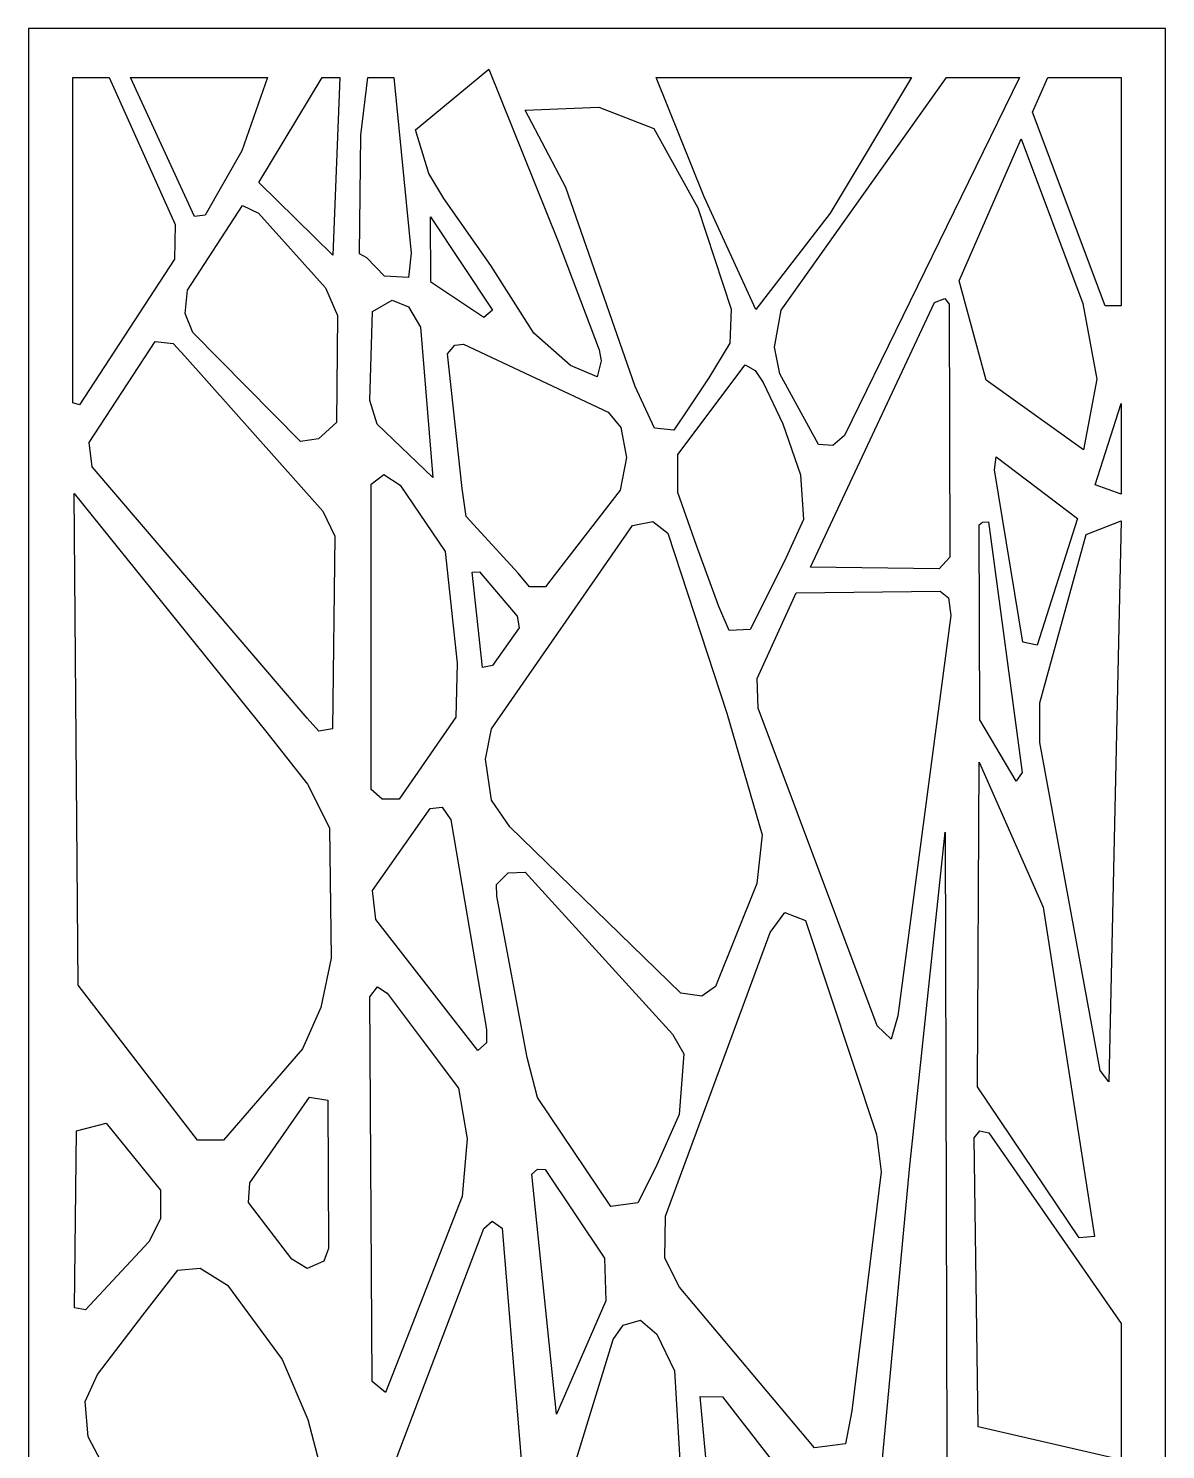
# Model space of a CAD drawing. Header units: centimetres. Extents: x -27 to -22.3, y -1.8 to 9.
# Drawn here: x -27 to -22.31, y 3.14 to 9 of the extents above; entities that cross this region are included whole.
import ezdxf

# ---------------------------------------------------------------- set-up
doc = ezdxf.new("R2010")
doc.units = ezdxf.units.CM
doc.header["$MEASUREMENT"] = 0
doc.layers.add('layer 1', color=7, linetype='Continuous')

msp = doc.modelspace()

# ---------------------------------------------------------------- linework, layer by layer
at = {"layer": 'layer 1', "color": 250, "lineweight": 30}
for points, knots in [([(-26.99913, 9.00069), (-26.99913, 9.00069), (-22.3054, 9.00069), (-22.3054, 9.00069), (-22.3054, 9.00069), (-22.3054, 9.00069), (-22.3054, -1.831), (-22.3054, -1.831), (-22.3054, -1.831), (-22.3054, -1.831), (-26.99913, -1.831), (-26.99913, -1.831), (-26.99913, -1.831), (-26.99913, -1.831), (-26.99913, 9.00069), (-26.99913, 9.00069)], [0, 0, 0, 0, 0.2, 0.2, 0.2, 0.2, 0.4, 0.4, 0.4, 0.4, 0.6, 0.6, 0.6, 0.6, 1, 1, 1, 1]), ([(-24.65175, 7.56301), (-24.65175, 7.56301), (-24.63548, 7.62837), (-24.63548, 7.62837), (-24.63548, 7.62837), (-24.63548, 7.62837), (-24.64368, 7.67446), (-24.64368, 7.67446), (-24.64368, 7.67446), (-24.64368, 7.67446), (-24.81304, 8.12126), (-24.81304, 8.12126), (-24.81304, 8.12126), (-24.81304, 8.12126), (-25.0987, 8.83302), (-25.0987, 8.83302), (-25.0987, 8.83302), (-25.0987, 8.83302), (-25.40202, 8.58169), (-25.40202, 8.58169), (-25.40202, 8.58169), (-25.40202, 8.58169), (-25.34617, 8.40204), (-25.34617, 8.40204), (-25.34617, 8.40204), (-25.34617, 8.40204), (-25.28468, 8.29867), (-25.28468, 8.29867), (-25.28468, 8.29867), (-25.28468, 8.29867), (-25.0902, 8.02202), (-25.0902, 8.02202), (-25.0902, 8.02202), (-25.0902, 8.02202), (-24.91244, 7.74345), (-24.91244, 7.74345), (-24.91244, 7.74345), (-24.91244, 7.74345), (-24.76212, 7.60943), (-24.76212, 7.60943), (-24.76212, 7.60943), (-24.76212, 7.60943), (-24.65175, 7.56301), (-24.65175, 7.56301)], [0, 0, 0, 0, 0.0833333, 0.0833333, 0.0833333, 0.0833333, 0.1666667, 0.1666667, 0.1666667, 0.1666667, 0.25, 0.25, 0.25, 0.25, 0.3333333, 0.3333333, 0.3333333, 0.3333333, 0.4166667, 0.4166667, 0.4166667, 0.4166667, 0.5, 0.5, 0.5, 0.5, 0.5833333, 0.5833333, 0.5833333, 0.5833333, 0.6666667, 0.6666667, 0.6666667, 0.6666667, 0.75, 0.75, 0.75, 0.75, 0.8333333, 0.8333333, 0.8333333, 0.8333333, 1, 1, 1, 1]), ([(-26.81563, 7.45542), (-26.81563, 7.45542), (-26.78809, 7.44747), (-26.78809, 7.44747), (-26.78809, 7.44747), (-26.78809, 7.44747), (-26.39631, 8.04857), (-26.39631, 8.04857), (-26.39631, 8.04857), (-26.39631, 8.04857), (-26.39326, 8.19164), (-26.39326, 8.19164), (-26.39326, 8.19164), (-26.39326, 8.19164), (-26.66532, 8.79777), (-26.66532, 8.79777), (-26.66532, 8.79777), (-26.66532, 8.79777), (-26.81563, 8.79777), (-26.81563, 8.79777), (-26.81563, 8.79777), (-26.81563, 8.79777), (-26.81563, 7.45542), (-26.81563, 7.45542)], [0, 0, 0, 0, 0.1428571, 0.1428571, 0.1428571, 0.1428571, 0.2857143, 0.2857143, 0.2857143, 0.2857143, 0.4285714, 0.4285714, 0.4285714, 0.4285714, 0.5714286, 0.5714286, 0.5714286, 0.5714286, 0.7142857, 0.7142857, 0.7142857, 0.7142857, 1, 1, 1, 1]), ([(-26.3142, 8.22468), (-26.3142, 8.22468), (-26.26897, 8.23027), (-26.26897, 8.23027), (-26.26897, 8.23027), (-26.26897, 8.23027), (-26.1182, 8.49587), (-26.1182, 8.49587), (-26.1182, 8.49587), (-26.1182, 8.49587), (-26.01224, 8.79777), (-26.01224, 8.79777), (-26.01224, 8.79777), (-26.01224, 8.79777), (-26.57735, 8.79777), (-26.57735, 8.79777), (-26.57735, 8.79777), (-26.57735, 8.79777), (-26.3142, 8.22468), (-26.3142, 8.22468)], [0, 0, 0, 0, 0.1666667, 0.1666667, 0.1666667, 0.1666667, 0.3333333, 0.3333333, 0.3333333, 0.3333333, 0.5, 0.5, 0.5, 0.5, 0.6666667, 0.6666667, 0.6666667, 0.6666667, 1, 1, 1, 1]), ([(-25.74284, 8.06536), (-25.74284, 8.06536), (-25.71361, 8.79777), (-25.71361, 8.79777), (-25.71361, 8.79777), (-25.71361, 8.79777), (-25.78642, 8.79777), (-25.78642, 8.79777), (-25.78642, 8.79777), (-25.78642, 8.79777), (-26.04867, 8.3645), (-26.04867, 8.3645), (-26.04867, 8.3645), (-26.04867, 8.3645), (-25.74284, 8.06536), (-25.74284, 8.06536)], [0, 0, 0, 0, 0.2, 0.2, 0.2, 0.2, 0.4, 0.4, 0.4, 0.4, 0.6, 0.6, 0.6, 0.6, 1, 1, 1, 1]), ([(-25.52961, 7.97869), (-25.52961, 7.97869), (-25.43055, 7.97309), (-25.43055, 7.97309), (-25.43055, 7.97309), (-25.43055, 7.97309), (-25.41978, 8.07374), (-25.41978, 8.07374), (-25.41978, 8.07374), (-25.41978, 8.07374), (-25.49098, 8.79777), (-25.49098, 8.79777), (-25.49098, 8.79777), (-25.49098, 8.79777), (-25.59782, 8.79777), (-25.59782, 8.79777), (-25.59782, 8.79777), (-25.59782, 8.79777), (-25.62653, 8.56021), (-25.62653, 8.56021), (-25.62653, 8.56021), (-25.62653, 8.56021), (-25.63299, 8.07096), (-25.63299, 8.07096), (-25.63299, 8.07096), (-25.63299, 8.07096), (-25.60284, 8.05417), (-25.60284, 8.05417), (-25.60284, 8.05417), (-25.60284, 8.05417), (-25.52961, 7.97869), (-25.52961, 7.97869)], [0, 0, 0, 0, 0.1111111, 0.1111111, 0.1111111, 0.1111111, 0.2222222, 0.2222222, 0.2222222, 0.2222222, 0.3333333, 0.3333333, 0.3333333, 0.3333333, 0.4444444, 0.4444444, 0.4444444, 0.4444444, 0.5555556, 0.5555556, 0.5555556, 0.5555556, 0.6666667, 0.6666667, 0.6666667, 0.6666667, 0.7777778, 0.7777778, 0.7777778, 0.7777778, 1, 1, 1, 1]), ([(-23.99649, 7.84094), (-23.99649, 7.84094), (-23.69006, 8.23819), (-23.69006, 8.23819), (-23.69006, 8.23819), (-23.69006, 8.23819), (-23.35477, 8.79777), (-23.35477, 8.79777), (-23.35477, 8.79777), (-23.35477, 8.79777), (-24.40859, 8.79777), (-24.40859, 8.79777), (-24.40859, 8.79777), (-24.40859, 8.79777), (-24.2102, 8.30595), (-24.2102, 8.30595), (-24.2102, 8.30595), (-24.2102, 8.30595), (-23.99649, 7.84094), (-23.99649, 7.84094)], [0, 0, 0, 0, 0.1666667, 0.1666667, 0.1666667, 0.1666667, 0.3333333, 0.3333333, 0.3333333, 0.3333333, 0.5, 0.5, 0.5, 0.5, 0.6666667, 0.6666667, 0.6666667, 0.6666667, 1, 1, 1, 1]), ([(-23.73817, 7.283), (-23.73817, 7.283), (-23.67926, 7.27961), (-23.67926, 7.27961), (-23.67926, 7.27961), (-23.67926, 7.27961), (-23.63081, 7.32039), (-23.63081, 7.32039), (-23.63081, 7.32039), (-23.63081, 7.32039), (-22.90849, 8.79777), (-22.90849, 8.79777), (-22.90849, 8.79777), (-22.90849, 8.79777), (-23.21024, 8.79777), (-23.21024, 8.79777), (-23.21024, 8.79777), (-23.21024, 8.79777), (-23.89231, 7.83771), (-23.89231, 7.83771), (-23.89231, 7.83771), (-23.89231, 7.83771), (-23.91908, 7.68562), (-23.91908, 7.68562), (-23.91908, 7.68562), (-23.91908, 7.68562), (-23.89786, 7.57528), (-23.89786, 7.57528), (-23.89786, 7.57528), (-23.89786, 7.57528), (-23.73817, 7.283), (-23.73817, 7.283)], [0, 0, 0, 0, 0.1111111, 0.1111111, 0.1111111, 0.1111111, 0.2222222, 0.2222222, 0.2222222, 0.2222222, 0.3333333, 0.3333333, 0.3333333, 0.3333333, 0.4444444, 0.4444444, 0.4444444, 0.4444444, 0.5555556, 0.5555556, 0.5555556, 0.5555556, 0.6666667, 0.6666667, 0.6666667, 0.6666667, 0.7777778, 0.7777778, 0.7777778, 0.7777778, 1, 1, 1, 1]), ([(-22.5547, 7.85612), (-22.5547, 7.85612), (-22.48891, 7.85612), (-22.48891, 7.85612), (-22.48891, 7.85612), (-22.48891, 7.85612), (-22.48891, 8.79777), (-22.48891, 8.79777), (-22.48891, 8.79777), (-22.48891, 8.79777), (-22.79197, 8.79777), (-22.79197, 8.79777), (-22.79197, 8.79777), (-22.79197, 8.79777), (-22.85406, 8.65523), (-22.85406, 8.65523), (-22.85406, 8.65523), (-22.85406, 8.65523), (-22.5547, 7.85612), (-22.5547, 7.85612)], [0, 0, 0, 0, 0.1666667, 0.1666667, 0.1666667, 0.1666667, 0.3333333, 0.3333333, 0.3333333, 0.3333333, 0.5, 0.5, 0.5, 0.5, 0.6666667, 0.6666667, 0.6666667, 0.6666667, 1, 1, 1, 1]), ([(-24.41465, 7.35078), (-24.41465, 7.35078), (-24.33475, 7.3428), (-24.33475, 7.3428), (-24.33475, 7.3428), (-24.33475, 7.3428), (-24.27635, 7.43057), (-24.27635, 7.43057), (-24.27635, 7.43057), (-24.27635, 7.43057), (-24.19029, 7.55823), (-24.19029, 7.55823), (-24.19029, 7.55823), (-24.19029, 7.55823), (-24.10424, 7.70185), (-24.10424, 7.70185), (-24.10424, 7.70185), (-24.10424, 7.70185), (-24.0981, 7.8415), (-24.0981, 7.8415), (-24.0981, 7.8415), (-24.0981, 7.8415), (-24.2364, 8.2604), (-24.2364, 8.2604), (-24.2364, 8.2604), (-24.2364, 8.2604), (-24.41772, 8.58755), (-24.41772, 8.58755), (-24.41772, 8.58755), (-24.41772, 8.58755), (-24.64516, 8.67532), (-24.64516, 8.67532), (-24.64516, 8.67532), (-24.64516, 8.67532), (-24.94942, 8.66335), (-24.94942, 8.66335), (-24.94942, 8.66335), (-24.94942, 8.66335), (-24.78039, 8.34418), (-24.78039, 8.34418), (-24.78039, 8.34418), (-24.78039, 8.34418), (-24.49456, 7.52234), (-24.49456, 7.52234), (-24.49456, 7.52234), (-24.49456, 7.52234), (-24.41465, 7.35078), (-24.41465, 7.35078)], [0, 0, 0, 0, 0.0769231, 0.0769231, 0.0769231, 0.0769231, 0.1538462, 0.1538462, 0.1538462, 0.1538462, 0.2307692, 0.2307692, 0.2307692, 0.2307692, 0.3076923, 0.3076923, 0.3076923, 0.3076923, 0.3846154, 0.3846154, 0.3846154, 0.3846154, 0.4615385, 0.4615385, 0.4615385, 0.4615385, 0.5384615, 0.5384615, 0.5384615, 0.5384615, 0.6153846, 0.6153846, 0.6153846, 0.6153846, 0.6923077, 0.6923077, 0.6923077, 0.6923077, 0.7692308, 0.7692308, 0.7692308, 0.7692308, 0.8461538, 0.8461538, 0.8461538, 0.8461538, 1, 1, 1, 1]), ([(-22.64481, 7.26106), (-22.64481, 7.26106), (-22.589, 7.55326), (-22.589, 7.55326), (-22.589, 7.55326), (-22.589, 7.55326), (-22.64732, 7.86502), (-22.64732, 7.86502), (-22.64732, 7.86502), (-22.64732, 7.86502), (-22.90209, 8.54495), (-22.90209, 8.54495), (-22.90209, 8.54495), (-22.90209, 8.54495), (-23.15756, 7.95836), (-23.15756, 7.95836), (-23.15756, 7.95836), (-23.15756, 7.95836), (-23.04662, 7.54946), (-23.04662, 7.54946), (-23.04662, 7.54946), (-23.04662, 7.54946), (-22.64481, 7.26106), (-22.64481, 7.26106)], [0, 0, 0, 0, 0.1428571, 0.1428571, 0.1428571, 0.1428571, 0.2857143, 0.2857143, 0.2857143, 0.2857143, 0.4285714, 0.4285714, 0.4285714, 0.4285714, 0.5714286, 0.5714286, 0.5714286, 0.5714286, 0.7142857, 0.7142857, 0.7142857, 0.7142857, 1, 1, 1, 1]), ([(-25.87652, 7.29538), (-25.87652, 7.29538), (-25.80114, 7.30657), (-25.80114, 7.30657), (-25.80114, 7.30657), (-25.80114, 7.30657), (-25.72791, 7.37366), (-25.72791, 7.37366), (-25.72791, 7.37366), (-25.72791, 7.37366), (-25.72359, 7.81539), (-25.72359, 7.81539), (-25.72359, 7.81539), (-25.72359, 7.81539), (-25.77314, 7.93001), (-25.77314, 7.93001), (-25.77314, 7.93001), (-25.77314, 7.93001), (-26.04895, 8.23844), (-26.04895, 8.23844), (-26.04895, 8.23844), (-26.04895, 8.23844), (-26.11573, 8.2692), (-26.11573, 8.2692), (-26.11573, 8.2692), (-26.11573, 8.2692), (-26.34186, 7.91972), (-26.34186, 7.91972), (-26.34186, 7.91972), (-26.34186, 7.91972), (-26.35264, 7.82467), (-26.35264, 7.82467), (-26.35264, 7.82467), (-26.35264, 7.82467), (-26.32018, 7.7455), (-26.32018, 7.7455), (-26.32018, 7.7455), (-26.32018, 7.7455), (-25.87652, 7.29538), (-25.87652, 7.29538)], [0, 0, 0, 0, 0.0909091, 0.0909091, 0.0909091, 0.0909091, 0.1818182, 0.1818182, 0.1818182, 0.1818182, 0.2727273, 0.2727273, 0.2727273, 0.2727273, 0.3636364, 0.3636364, 0.3636364, 0.3636364, 0.4545455, 0.4545455, 0.4545455, 0.4545455, 0.5454545, 0.5454545, 0.5454545, 0.5454545, 0.6363636, 0.6363636, 0.6363636, 0.6363636, 0.7272727, 0.7272727, 0.7272727, 0.7272727, 0.8181818, 0.8181818, 0.8181818, 0.8181818, 1, 1, 1, 1]), ([(-25.11984, 7.80707), (-25.11984, 7.80707), (-25.08403, 7.83805), (-25.08403, 7.83805), (-25.08403, 7.83805), (-25.08403, 7.83805), (-25.33976, 8.22311), (-25.33976, 8.22311), (-25.33976, 8.22311), (-25.33976, 8.22311), (-25.33806, 7.95313), (-25.33806, 7.95313), (-25.33806, 7.95313), (-25.33806, 7.95313), (-25.11984, 7.80707), (-25.11984, 7.80707)], [0, 0, 0, 0, 0.2, 0.2, 0.2, 0.2, 0.4, 0.4, 0.4, 0.4, 0.6, 0.6, 0.6, 0.6, 1, 1, 1, 1]), ([(-25.32922, 7.14696), (-25.32922, 7.14696), (-25.38092, 7.76762), (-25.38092, 7.76762), (-25.38092, 7.76762), (-25.38092, 7.76762), (-25.43045, 7.85149), (-25.43045, 7.85149), (-25.43045, 7.85149), (-25.43045, 7.85149), (-25.49722, 7.87944), (-25.49722, 7.87944), (-25.49722, 7.87944), (-25.49722, 7.87944), (-25.57905, 7.83192), (-25.57905, 7.83192), (-25.57905, 7.83192), (-25.57905, 7.83192), (-25.58983, 7.46567), (-25.58983, 7.46567), (-25.58983, 7.46567), (-25.58983, 7.46567), (-25.55968, 7.36783), (-25.55968, 7.36783), (-25.55968, 7.36783), (-25.55968, 7.36783), (-25.32922, 7.14696), (-25.32922, 7.14696)], [0, 0, 0, 0, 0.125, 0.125, 0.125, 0.125, 0.25, 0.25, 0.25, 0.25, 0.375, 0.375, 0.375, 0.375, 0.5, 0.5, 0.5, 0.5, 0.625, 0.625, 0.625, 0.625, 0.75, 0.75, 0.75, 0.75, 1, 1, 1, 1]), ([(-23.77083, 6.7769), (-23.77083, 6.7769), (-23.24032, 6.77004), (-23.24032, 6.77004), (-23.24032, 6.77004), (-23.24032, 6.77004), (-23.19546, 6.818), (-23.19546, 6.818), (-23.19546, 6.818), (-23.19546, 6.818), (-23.1981, 7.86298), (-23.1981, 7.86298), (-23.1981, 7.86298), (-23.1981, 7.86298), (-23.21707, 7.88582), (-23.21707, 7.88582), (-23.21707, 7.88582), (-23.21707, 7.88582), (-23.2588, 7.86982), (-23.2588, 7.86982), (-23.2588, 7.86982), (-23.2588, 7.86982), (-23.77083, 6.7769), (-23.77083, 6.7769)], [0, 0, 0, 0, 0.1428571, 0.1428571, 0.1428571, 0.1428571, 0.2857143, 0.2857143, 0.2857143, 0.2857143, 0.4285714, 0.4285714, 0.4285714, 0.4285714, 0.5714286, 0.5714286, 0.5714286, 0.5714286, 0.7142857, 0.7142857, 0.7142857, 0.7142857, 1, 1, 1, 1]), ([(-25.80095, 6.0996), (-25.80095, 6.0996), (-25.74358, 6.11038), (-25.74358, 6.11038), (-25.74358, 6.11038), (-25.74358, 6.11038), (-25.7344, 6.90512), (-25.7344, 6.90512), (-25.7344, 6.90512), (-25.7344, 6.90512), (-25.78338, 7.00845), (-25.78338, 7.00845), (-25.78338, 7.00845), (-25.78338, 7.00845), (-26.35306, 7.64867), (-26.35306, 7.64867), (-26.35306, 7.64867), (-26.35306, 7.64867), (-26.40204, 7.70033), (-26.40204, 7.70033), (-26.40204, 7.70033), (-26.40204, 7.70033), (-26.47551, 7.70827), (-26.47551, 7.70827), (-26.47551, 7.70827), (-26.47551, 7.70827), (-26.74795, 7.29103), (-26.74795, 7.29103), (-26.74795, 7.29103), (-26.74795, 7.29103), (-26.7357, 7.19169), (-26.7357, 7.19169), (-26.7357, 7.19169), (-26.7357, 7.19169), (-25.84796, 6.15453), (-25.84796, 6.15453), (-25.84796, 6.15453), (-25.84796, 6.15453), (-25.80095, 6.0996), (-25.80095, 6.0996)], [0, 0, 0, 0, 0.0909091, 0.0909091, 0.0909091, 0.0909091, 0.1818182, 0.1818182, 0.1818182, 0.1818182, 0.2727273, 0.2727273, 0.2727273, 0.2727273, 0.3636364, 0.3636364, 0.3636364, 0.3636364, 0.4545455, 0.4545455, 0.4545455, 0.4545455, 0.5454545, 0.5454545, 0.5454545, 0.5454545, 0.6363636, 0.6363636, 0.6363636, 0.6363636, 0.7272727, 0.7272727, 0.7272727, 0.7272727, 0.8181818, 0.8181818, 0.8181818, 0.8181818, 1, 1, 1, 1]), ([(-24.93063, 6.69547), (-24.93063, 6.69547), (-24.86519, 6.69547), (-24.86519, 6.69547), (-24.86519, 6.69547), (-24.86519, 6.69547), (-24.8243, 6.74855), (-24.8243, 6.74855), (-24.8243, 6.74855), (-24.8243, 6.74855), (-24.55714, 7.09537), (-24.55714, 7.09537), (-24.55714, 7.09537), (-24.55714, 7.09537), (-24.52987, 7.22985), (-24.52987, 7.22985), (-24.52987, 7.22985), (-24.52987, 7.22985), (-24.55442, 7.35371), (-24.55442, 7.35371), (-24.55442, 7.35371), (-24.55442, 7.35371), (-24.60621, 7.41741), (-24.60621, 7.41741), (-24.60621, 7.41741), (-24.60621, 7.41741), (-25.20325, 7.69699), (-25.20325, 7.69699), (-25.20325, 7.69699), (-25.20325, 7.69699), (-25.23865, 7.69306), (-25.23865, 7.69306), (-25.23865, 7.69306), (-25.23865, 7.69306), (-25.26868, 7.65806), (-25.26868, 7.65806), (-25.26868, 7.65806), (-25.26868, 7.65806), (-25.2087, 7.10244), (-25.2087, 7.10244), (-25.2087, 7.10244), (-25.2087, 7.10244), (-25.19235, 6.98566), (-25.19235, 6.98566), (-25.19235, 6.98566), (-25.19235, 6.98566), (-24.97697, 6.75209), (-24.97697, 6.75209), (-24.97697, 6.75209), (-24.97697, 6.75209), (-24.93063, 6.69547), (-24.93063, 6.69547)], [0, 0, 0, 0, 0.0714286, 0.0714286, 0.0714286, 0.0714286, 0.1428571, 0.1428571, 0.1428571, 0.1428571, 0.2142857, 0.2142857, 0.2142857, 0.2142857, 0.2857143, 0.2857143, 0.2857143, 0.2857143, 0.3571429, 0.3571429, 0.3571429, 0.3571429, 0.4285714, 0.4285714, 0.4285714, 0.4285714, 0.5, 0.5, 0.5, 0.5, 0.5714286, 0.5714286, 0.5714286, 0.5714286, 0.6428571, 0.6428571, 0.6428571, 0.6428571, 0.7142857, 0.7142857, 0.7142857, 0.7142857, 0.7857143, 0.7857143, 0.7857143, 0.7857143, 0.8571429, 0.8571429, 0.8571429, 0.8571429, 1, 1, 1, 1]), ([(-24.10676, 6.51546), (-24.10676, 6.51546), (-24.0207, 6.51945), (-24.0207, 6.51945), (-24.0207, 6.51945), (-24.0207, 6.51945), (-23.87933, 6.79871), (-23.87933, 6.79871), (-23.87933, 6.79871), (-23.87933, 6.79871), (-23.79941, 6.97426), (-23.79941, 6.97426), (-23.79941, 6.97426), (-23.79941, 6.97426), (-23.81171, 7.15778), (-23.81171, 7.15778), (-23.81171, 7.15778), (-23.81171, 7.15778), (-23.88548, 7.36923), (-23.88548, 7.36923), (-23.88548, 7.36923), (-23.88548, 7.36923), (-23.96572, 7.53977), (-23.96572, 7.53977), (-23.96572, 7.53977), (-23.96572, 7.53977), (-23.9992, 7.58865), (-23.9992, 7.58865), (-23.9992, 7.58865), (-23.9992, 7.58865), (-24.04056, 7.61233), (-24.04056, 7.61233), (-24.04056, 7.61233), (-24.04056, 7.61233), (-24.31882, 7.24156), (-24.31882, 7.24156), (-24.31882, 7.24156), (-24.31882, 7.24156), (-24.31882, 7.08597), (-24.31882, 7.08597), (-24.31882, 7.08597), (-24.31882, 7.08597), (-24.24198, 6.86653), (-24.24198, 6.86653), (-24.24198, 6.86653), (-24.24198, 6.86653), (-24.14978, 6.6152), (-24.14978, 6.6152), (-24.14978, 6.6152), (-24.14978, 6.6152), (-24.10676, 6.51546), (-24.10676, 6.51546)], [0, 0, 0, 0, 0.0714286, 0.0714286, 0.0714286, 0.0714286, 0.1428571, 0.1428571, 0.1428571, 0.1428571, 0.2142857, 0.2142857, 0.2142857, 0.2142857, 0.2857143, 0.2857143, 0.2857143, 0.2857143, 0.3571429, 0.3571429, 0.3571429, 0.3571429, 0.4285714, 0.4285714, 0.4285714, 0.4285714, 0.5, 0.5, 0.5, 0.5, 0.5714286, 0.5714286, 0.5714286, 0.5714286, 0.6428571, 0.6428571, 0.6428571, 0.6428571, 0.7142857, 0.7142857, 0.7142857, 0.7142857, 0.7857143, 0.7857143, 0.7857143, 0.7857143, 0.8571429, 0.8571429, 0.8571429, 0.8571429, 1, 1, 1, 1]), ([(-22.48891, 7.078), (-22.48891, 7.078), (-22.48891, 7.45272), (-22.48891, 7.45272), (-22.48891, 7.45272), (-22.48891, 7.45272), (-22.59625, 7.11632), (-22.59625, 7.11632), (-22.59625, 7.11632), (-22.59625, 7.11632), (-22.48891, 7.078), (-22.48891, 7.078)], [0, 0, 0, 0, 0.25, 0.25, 0.25, 0.25, 0.5, 0.5, 0.5, 0.5, 1, 1, 1, 1]), ([(-22.89427, 6.46804), (-22.89427, 6.46804), (-22.83509, 6.45523), (-22.83509, 6.45523), (-22.83509, 6.45523), (-22.83509, 6.45523), (-22.66906, 6.97806), (-22.66906, 6.97806), (-22.66906, 6.97806), (-22.66906, 6.97806), (-23.00441, 7.232), (-23.00441, 7.232), (-23.00441, 7.232), (-23.00441, 7.232), (-23.01099, 7.17865), (-23.01099, 7.17865), (-23.01099, 7.17865), (-23.01099, 7.17865), (-22.89427, 6.46804), (-22.89427, 6.46804)], [0, 0, 0, 0, 0.1666667, 0.1666667, 0.1666667, 0.1666667, 0.3333333, 0.3333333, 0.3333333, 0.3333333, 0.5, 0.5, 0.5, 0.5, 0.6666667, 0.6666667, 0.6666667, 0.6666667, 1, 1, 1, 1]), ([(-25.58453, 5.8597), (-25.58453, 5.8597), (-25.53861, 5.81996), (-25.53861, 5.81996), (-25.53861, 5.81996), (-25.53861, 5.81996), (-25.46819, 5.81996), (-25.46819, 5.81996), (-25.46819, 5.81996), (-25.46819, 5.81996), (-25.23554, 6.15774), (-25.23554, 6.15774), (-25.23554, 6.15774), (-25.23554, 6.15774), (-25.22943, 6.38025), (-25.22943, 6.38025), (-25.22943, 6.38025), (-25.22943, 6.38025), (-25.2784, 6.84121), (-25.2784, 6.84121), (-25.2784, 6.84121), (-25.2784, 6.84121), (-25.46513, 7.1154), (-25.46513, 7.1154), (-25.46513, 7.1154), (-25.46513, 7.1154), (-25.53248, 7.15912), (-25.53248, 7.15912), (-25.53248, 7.15912), (-25.53248, 7.15912), (-25.58453, 7.11938), (-25.58453, 7.11938), (-25.58453, 7.11938), (-25.58453, 7.11938), (-25.58453, 5.8597), (-25.58453, 5.8597)], [0, 0, 0, 0, 0.1, 0.1, 0.1, 0.1, 0.2, 0.2, 0.2, 0.2, 0.3, 0.3, 0.3, 0.3, 0.4, 0.4, 0.4, 0.4, 0.5, 0.5, 0.5, 0.5, 0.6, 0.6, 0.6, 0.6, 0.7, 0.7, 0.7, 0.7, 0.8, 0.8, 0.8, 0.8, 1, 1, 1, 1]), ([(-26.79438, 5.05204), (-26.79438, 5.05204), (-26.30066, 4.41275), (-26.30066, 4.41275), (-26.30066, 4.41275), (-26.30066, 4.41275), (-26.1935, 4.41275), (-26.1935, 4.41275), (-26.1935, 4.41275), (-26.1935, 4.41275), (-25.86781, 4.78886), (-25.86781, 4.78886), (-25.86781, 4.78886), (-25.86781, 4.78886), (-25.79257, 4.95908), (-25.79257, 4.95908), (-25.79257, 4.95908), (-25.79257, 4.95908), (-25.74959, 5.16275), (-25.74959, 5.16275), (-25.74959, 5.16275), (-25.74959, 5.16275), (-25.75622, 5.70086), (-25.75622, 5.70086), (-25.75622, 5.70086), (-25.75622, 5.70086), (-25.84741, 5.88125), (-25.84741, 5.88125), (-25.84741, 5.88125), (-25.84741, 5.88125), (-26.0211, 6.10109), (-26.0211, 6.10109), (-26.0211, 6.10109), (-26.0211, 6.10109), (-26.81085, 7.08114), (-26.81085, 7.08114), (-26.81085, 7.08114), (-26.81085, 7.08114), (-26.79438, 5.05204), (-26.79438, 5.05204)], [0, 0, 0, 0, 0.0909091, 0.0909091, 0.0909091, 0.0909091, 0.1818182, 0.1818182, 0.1818182, 0.1818182, 0.2727273, 0.2727273, 0.2727273, 0.2727273, 0.3636364, 0.3636364, 0.3636364, 0.3636364, 0.4545455, 0.4545455, 0.4545455, 0.4545455, 0.5454545, 0.5454545, 0.5454545, 0.5454545, 0.6363636, 0.6363636, 0.6363636, 0.6363636, 0.7272727, 0.7272727, 0.7272727, 0.7272727, 0.8181818, 0.8181818, 0.8181818, 0.8181818, 1, 1, 1, 1]), ([(-24.30667, 5.01867), (-24.30667, 5.01867), (-24.21958, 5.00655), (-24.21958, 5.00655), (-24.21958, 5.00655), (-24.21958, 5.00655), (-24.16359, 5.04693), (-24.16359, 5.04693), (-24.16359, 5.04693), (-24.16359, 5.04693), (-23.99253, 5.47086), (-23.99253, 5.47086), (-23.99253, 5.47086), (-23.99253, 5.47086), (-23.97076, 5.67273), (-23.97076, 5.67273), (-23.97076, 5.67273), (-23.97076, 5.67273), (-24.11693, 6.1744), (-24.11693, 6.1744), (-24.11693, 6.1744), (-24.11693, 6.1744), (-24.3598, 6.91739), (-24.3598, 6.91739), (-24.3598, 6.91739), (-24.3598, 6.91739), (-24.42201, 6.96583), (-24.42201, 6.96583), (-24.42201, 6.96583), (-24.42201, 6.96583), (-24.50598, 6.94969), (-24.50598, 6.94969), (-24.50598, 6.94969), (-24.50598, 6.94969), (-25.08759, 6.10989), (-25.08759, 6.10989), (-25.08759, 6.10989), (-25.08759, 6.10989), (-25.11248, 5.98474), (-25.11248, 5.98474), (-25.11248, 5.98474), (-25.11248, 5.98474), (-25.08759, 5.81517), (-25.08759, 5.81517), (-25.08759, 5.81517), (-25.08759, 5.81517), (-25.01268, 5.70503), (-25.01268, 5.70503), (-25.01268, 5.70503), (-25.01268, 5.70503), (-24.30667, 5.01867), (-24.30667, 5.01867)], [0, 0, 0, 0, 0.0714286, 0.0714286, 0.0714286, 0.0714286, 0.1428571, 0.1428571, 0.1428571, 0.1428571, 0.2142857, 0.2142857, 0.2142857, 0.2142857, 0.2857143, 0.2857143, 0.2857143, 0.2857143, 0.3571429, 0.3571429, 0.3571429, 0.3571429, 0.4285714, 0.4285714, 0.4285714, 0.4285714, 0.5, 0.5, 0.5, 0.5, 0.5714286, 0.5714286, 0.5714286, 0.5714286, 0.6428571, 0.6428571, 0.6428571, 0.6428571, 0.7142857, 0.7142857, 0.7142857, 0.7142857, 0.7857143, 0.7857143, 0.7857143, 0.7857143, 0.8571429, 0.8571429, 0.8571429, 0.8571429, 1, 1, 1, 1]), ([(-22.92227, 5.89402), (-22.92227, 5.89402), (-22.89756, 5.92982), (-22.89756, 5.92982), (-22.89756, 5.92982), (-22.89756, 5.92982), (-23.03574, 6.96411), (-23.03574, 6.96411), (-23.03574, 6.96411), (-23.03574, 6.96411), (-23.06156, 6.96316), (-23.06156, 6.96316), (-23.06156, 6.96316), (-23.06156, 6.96316), (-23.07525, 6.95194), (-23.07525, 6.95194), (-23.07525, 6.95194), (-23.07525, 6.95194), (-23.07245, 6.14719), (-23.07245, 6.14719), (-23.07245, 6.14719), (-23.07245, 6.14719), (-22.92227, 5.89402), (-22.92227, 5.89402)], [0, 0, 0, 0, 0.1428571, 0.1428571, 0.1428571, 0.1428571, 0.2857143, 0.2857143, 0.2857143, 0.2857143, 0.4285714, 0.4285714, 0.4285714, 0.4285714, 0.5714286, 0.5714286, 0.5714286, 0.5714286, 0.7142857, 0.7142857, 0.7142857, 0.7142857, 1, 1, 1, 1]), ([(-22.57577, 4.69962), (-22.57577, 4.69962), (-22.53991, 4.65229), (-22.53991, 4.65229), (-22.53991, 4.65229), (-22.53991, 4.65229), (-22.48891, 6.96883), (-22.48891, 6.96883), (-22.48891, 6.96883), (-22.48891, 6.96883), (-22.63378, 6.9124), (-22.63378, 6.9124), (-22.63378, 6.9124), (-22.63378, 6.9124), (-22.82403, 6.21695), (-22.82403, 6.21695), (-22.82403, 6.21695), (-22.82403, 6.21695), (-22.82403, 6.05413), (-22.82403, 6.05413), (-22.82403, 6.05413), (-22.82403, 6.05413), (-22.57577, 4.69962), (-22.57577, 4.69962)], [0, 0, 0, 0, 0.1428571, 0.1428571, 0.1428571, 0.1428571, 0.2857143, 0.2857143, 0.2857143, 0.2857143, 0.4285714, 0.4285714, 0.4285714, 0.4285714, 0.5714286, 0.5714286, 0.5714286, 0.5714286, 0.7142857, 0.7142857, 0.7142857, 0.7142857, 1, 1, 1, 1]), ([(-25.12459, 6.36358), (-25.12459, 6.36358), (-25.0831, 6.37156), (-25.0831, 6.37156), (-25.0831, 6.37156), (-25.0831, 6.37156), (-24.97401, 6.52714), (-24.97401, 6.52714), (-24.97401, 6.52714), (-24.97401, 6.52714), (-24.9817, 6.575), (-24.9817, 6.575), (-24.9817, 6.575), (-24.9817, 6.575), (-25.13681, 6.75808), (-25.13681, 6.75808), (-25.13681, 6.75808), (-25.13681, 6.75808), (-25.16761, 6.75651), (-25.16761, 6.75651), (-25.16761, 6.75651), (-25.16761, 6.75651), (-25.12459, 6.36358), (-25.12459, 6.36358)], [0, 0, 0, 0, 0.1428571, 0.1428571, 0.1428571, 0.1428571, 0.2857143, 0.2857143, 0.2857143, 0.2857143, 0.4285714, 0.4285714, 0.4285714, 0.4285714, 0.5714286, 0.5714286, 0.5714286, 0.5714286, 0.7142857, 0.7142857, 0.7142857, 0.7142857, 1, 1, 1, 1]), ([(-23.49602, 4.88368), (-23.49602, 4.88368), (-23.43804, 4.82845), (-23.43804, 4.82845), (-23.43804, 4.82845), (-23.43804, 4.82845), (-23.41038, 4.92588), (-23.41038, 4.92588), (-23.41038, 4.92588), (-23.41038, 4.92588), (-23.19156, 6.57798), (-23.19156, 6.57798), (-23.19156, 6.57798), (-23.19156, 6.57798), (-23.20138, 6.65094), (-23.20138, 6.65094), (-23.20138, 6.65094), (-23.20138, 6.65094), (-23.23647, 6.67838), (-23.23647, 6.67838), (-23.23647, 6.67838), (-23.23647, 6.67838), (-23.83081, 6.67173), (-23.83081, 6.67173), (-23.83081, 6.67173), (-23.83081, 6.67173), (-23.99124, 6.31764), (-23.99124, 6.31764), (-23.99124, 6.31764), (-23.99124, 6.31764), (-23.9876, 6.19474), (-23.9876, 6.19474), (-23.9876, 6.19474), (-23.9876, 6.19474), (-23.49602, 4.88368), (-23.49602, 4.88368)], [0, 0, 0, 0, 0.1, 0.1, 0.1, 0.1, 0.2, 0.2, 0.2, 0.2, 0.3, 0.3, 0.3, 0.3, 0.4, 0.4, 0.4, 0.4, 0.5, 0.5, 0.5, 0.5, 0.6, 0.6, 0.6, 0.6, 0.7, 0.7, 0.7, 0.7, 0.8, 0.8, 0.8, 0.8, 1, 1, 1, 1]), ([(-22.66203, 4.00974), (-22.66203, 4.00974), (-22.59889, 4.01456), (-22.59889, 4.01456), (-22.59889, 4.01456), (-22.59889, 4.01456), (-22.8106, 5.37425), (-22.8106, 5.37425), (-22.8106, 5.37425), (-22.8106, 5.37425), (-23.07432, 5.97212), (-23.07432, 5.97212), (-23.07432, 5.97212), (-23.07432, 5.97212), (-23.08174, 4.63172), (-23.08174, 4.63172), (-23.08174, 4.63172), (-23.08174, 4.63172), (-22.66203, 4.00974), (-22.66203, 4.00974)], [0, 0, 0, 0, 0.1666667, 0.1666667, 0.1666667, 0.1666667, 0.3333333, 0.3333333, 0.3333333, 0.3333333, 0.5, 0.5, 0.5, 0.5, 0.6666667, 0.6666667, 0.6666667, 0.6666667, 1, 1, 1, 1]), ([(-25.14466, 4.78172), (-25.14466, 4.78172), (-25.10818, 4.81447), (-25.10818, 4.81447), (-25.10818, 4.81447), (-25.10818, 4.81447), (-25.10818, 4.86914), (-25.10818, 4.86914), (-25.10818, 4.86914), (-25.10818, 4.86914), (-25.25557, 5.73389), (-25.25557, 5.73389), (-25.25557, 5.73389), (-25.25557, 5.73389), (-25.29193, 5.78606), (-25.29193, 5.78606), (-25.29193, 5.78606), (-25.29193, 5.78606), (-25.34071, 5.78155), (-25.34071, 5.78155), (-25.34071, 5.78155), (-25.34071, 5.78155), (-25.37425, 5.73389), (-25.37425, 5.73389), (-25.37425, 5.73389), (-25.37425, 5.73389), (-25.5792, 5.4427), (-25.5792, 5.4427), (-25.5792, 5.4427), (-25.5792, 5.4427), (-25.56579, 5.32343), (-25.56579, 5.32343), (-25.56579, 5.32343), (-25.56579, 5.32343), (-25.14466, 4.78172), (-25.14466, 4.78172)], [0, 0, 0, 0, 0.1, 0.1, 0.1, 0.1, 0.2, 0.2, 0.2, 0.2, 0.3, 0.3, 0.3, 0.3, 0.4, 0.4, 0.4, 0.4, 0.5, 0.5, 0.5, 0.5, 0.6, 0.6, 0.6, 0.6, 0.7, 0.7, 0.7, 0.7, 0.8, 0.8, 0.8, 0.8, 1, 1, 1, 1]), ([(-23.34322, 0.77741), (-23.34322, 0.77741), (-23.25117, 0.93339), (-23.25117, 0.93339), (-23.25117, 0.93339), (-23.25117, 0.93339), (-23.2026, 1.08606), (-23.2026, 1.08606), (-23.2026, 1.08606), (-23.2026, 1.08606), (-23.21479, 5.68341), (-23.21479, 5.68341), (-23.21479, 5.68341), (-23.21479, 5.68341), (-23.36198, 4.29287), (-23.36198, 4.29287), (-23.36198, 4.29287), (-23.36198, 4.29287), (-23.49568, 2.86156), (-23.49568, 2.86156), (-23.49568, 2.86156), (-23.49568, 2.86156), (-23.69348, 0.34927), (-23.69348, 0.34927), (-23.69348, 0.34927), (-23.69348, 0.34927), (-23.34322, 0.77741), (-23.34322, 0.77741)], [0, 0, 0, 0, 0.125, 0.125, 0.125, 0.125, 0.25, 0.25, 0.25, 0.25, 0.375, 0.375, 0.375, 0.375, 0.5, 0.5, 0.5, 0.5, 0.625, 0.625, 0.625, 0.625, 0.75, 0.75, 0.75, 0.75, 1, 1, 1, 1]), ([(-24.59547, 4.13823), (-24.59547, 4.13823), (-24.48438, 4.1534), (-24.48438, 4.1534), (-24.48438, 4.1534), (-24.48438, 4.1534), (-24.41034, 4.29759), (-24.41034, 4.29759), (-24.41034, 4.29759), (-24.41034, 4.29759), (-24.31289, 4.51769), (-24.31289, 4.51769), (-24.31289, 4.51769), (-24.31289, 4.51769), (-24.2934, 4.76814), (-24.2934, 4.76814), (-24.2934, 4.76814), (-24.2934, 4.76814), (-24.34054, 4.85027), (-24.34054, 4.85027), (-24.34054, 4.85027), (-24.34054, 4.85027), (-24.94856, 5.51812), (-24.94856, 5.51812), (-24.94856, 5.51812), (-24.94856, 5.51812), (-25.01872, 5.5156), (-25.01872, 5.5156), (-25.01872, 5.5156), (-25.01872, 5.5156), (-25.06659, 5.46796), (-25.06659, 5.46796), (-25.06659, 5.46796), (-25.06659, 5.46796), (-25.0656, 5.41869), (-25.0656, 5.41869), (-25.0656, 5.41869), (-25.0656, 5.41869), (-24.94041, 4.75295), (-24.94041, 4.75295), (-24.94041, 4.75295), (-24.94041, 4.75295), (-24.89754, 4.58853), (-24.89754, 4.58853), (-24.89754, 4.58853), (-24.89754, 4.58853), (-24.59547, 4.13823), (-24.59547, 4.13823)], [0, 0, 0, 0, 0.0769231, 0.0769231, 0.0769231, 0.0769231, 0.1538462, 0.1538462, 0.1538462, 0.1538462, 0.2307692, 0.2307692, 0.2307692, 0.2307692, 0.3076923, 0.3076923, 0.3076923, 0.3076923, 0.3846154, 0.3846154, 0.3846154, 0.3846154, 0.4615385, 0.4615385, 0.4615385, 0.4615385, 0.5384615, 0.5384615, 0.5384615, 0.5384615, 0.6153846, 0.6153846, 0.6153846, 0.6153846, 0.6923077, 0.6923077, 0.6923077, 0.6923077, 0.7692308, 0.7692308, 0.7692308, 0.7692308, 0.8461538, 0.8461538, 0.8461538, 0.8461538, 1, 1, 1, 1]), ([(-23.75421, 3.14238), (-23.75421, 3.14238), (-23.62596, 3.15918), (-23.62596, 3.15918), (-23.62596, 3.15918), (-23.62596, 3.15918), (-23.60053, 3.29536), (-23.60053, 3.29536), (-23.60053, 3.29536), (-23.60053, 3.29536), (-23.47972, 4.28163), (-23.47972, 4.28163), (-23.47972, 4.28163), (-23.47972, 4.28163), (-23.49881, 4.43541), (-23.49881, 4.43541), (-23.49881, 4.43541), (-23.49881, 4.43541), (-23.79127, 5.31852), (-23.79127, 5.31852), (-23.79127, 5.31852), (-23.79127, 5.31852), (-23.87711, 5.35154), (-23.87711, 5.35154), (-23.87711, 5.35154), (-23.87711, 5.35154), (-23.9375, 5.269), (-23.9375, 5.269), (-23.9375, 5.269), (-23.9375, 5.269), (-24.36941, 4.09803), (-24.36941, 4.09803), (-24.36941, 4.09803), (-24.36941, 4.09803), (-24.37249, 3.9253), (-24.37249, 3.9253), (-24.37249, 3.9253), (-24.37249, 3.9253), (-24.31225, 3.80539), (-24.31225, 3.80539), (-24.31225, 3.80539), (-24.31225, 3.80539), (-23.75421, 3.14238), (-23.75421, 3.14238)], [0, 0, 0, 0, 0.0833333, 0.0833333, 0.0833333, 0.0833333, 0.1666667, 0.1666667, 0.1666667, 0.1666667, 0.25, 0.25, 0.25, 0.25, 0.3333333, 0.3333333, 0.3333333, 0.3333333, 0.4166667, 0.4166667, 0.4166667, 0.4166667, 0.5, 0.5, 0.5, 0.5, 0.5833333, 0.5833333, 0.5833333, 0.5833333, 0.6666667, 0.6666667, 0.6666667, 0.6666667, 0.75, 0.75, 0.75, 0.75, 0.8333333, 0.8333333, 0.8333333, 0.8333333, 1, 1, 1, 1]), ([(-25.5802, 3.4159), (-25.5802, 3.4159), (-25.52528, 3.37052), (-25.52528, 3.37052), (-25.52528, 3.37052), (-25.52528, 3.37052), (-25.42717, 3.61931), (-25.42717, 3.61931), (-25.42717, 3.61931), (-25.42717, 3.61931), (-25.20934, 4.18027), (-25.20934, 4.18027), (-25.20934, 4.18027), (-25.20934, 4.18027), (-25.18825, 4.41741), (-25.18825, 4.41741), (-25.18825, 4.41741), (-25.18825, 4.41741), (-25.22339, 4.6272), (-25.22339, 4.6272), (-25.22339, 4.6272), (-25.22339, 4.6272), (-25.38149, 4.83699), (-25.38149, 4.83699), (-25.38149, 4.83699), (-25.38149, 4.83699), (-25.51851, 5.0194), (-25.51851, 5.0194), (-25.51851, 5.0194), (-25.51851, 5.0194), (-25.5581, 5.04475), (-25.5581, 5.04475), (-25.5581, 5.04475), (-25.5581, 5.04475), (-25.5902, 5.00404), (-25.5902, 5.00404), (-25.5902, 5.00404), (-25.5902, 5.00404), (-25.5802, 3.4159), (-25.5802, 3.4159)], [0, 0, 0, 0, 0.0909091, 0.0909091, 0.0909091, 0.0909091, 0.1818182, 0.1818182, 0.1818182, 0.1818182, 0.2727273, 0.2727273, 0.2727273, 0.2727273, 0.3636364, 0.3636364, 0.3636364, 0.3636364, 0.4545455, 0.4545455, 0.4545455, 0.4545455, 0.5454545, 0.5454545, 0.5454545, 0.5454545, 0.6363636, 0.6363636, 0.6363636, 0.6363636, 0.7272727, 0.7272727, 0.7272727, 0.7272727, 0.8181818, 0.8181818, 0.8181818, 0.8181818, 1, 1, 1, 1]), ([(-25.91127, 3.92098), (-25.91127, 3.92098), (-25.84822, 3.88268), (-25.84822, 3.88268), (-25.84822, 3.88268), (-25.84822, 3.88268), (-25.77981, 3.91227), (-25.77981, 3.91227), (-25.77981, 3.91227), (-25.77981, 3.91227), (-25.76102, 3.96451), (-25.76102, 3.96451), (-25.76102, 3.96451), (-25.76102, 3.96451), (-25.76371, 4.57771), (-25.76371, 4.57771), (-25.76371, 4.57771), (-25.76371, 4.57771), (-25.83883, 4.58989), (-25.83883, 4.58989), (-25.83883, 4.58989), (-25.83883, 4.58989), (-26.08566, 4.23617), (-26.08566, 4.23617), (-26.08566, 4.23617), (-26.08566, 4.23617), (-26.09103, 4.15432), (-26.09103, 4.15432), (-26.09103, 4.15432), (-26.09103, 4.15432), (-25.91127, 3.92098), (-25.91127, 3.92098)], [0, 0, 0, 0, 0.1111111, 0.1111111, 0.1111111, 0.1111111, 0.2222222, 0.2222222, 0.2222222, 0.2222222, 0.3333333, 0.3333333, 0.3333333, 0.3333333, 0.4444444, 0.4444444, 0.4444444, 0.4444444, 0.5555556, 0.5555556, 0.5555556, 0.5555556, 0.6666667, 0.6666667, 0.6666667, 0.6666667, 0.7777778, 0.7777778, 0.7777778, 0.7777778, 1, 1, 1, 1]), ([(-26.80948, 3.7202), (-26.80948, 3.7202), (-26.76385, 3.7123), (-26.76385, 3.7123), (-26.76385, 3.7123), (-26.76385, 3.7123), (-26.50214, 3.99277), (-26.50214, 3.99277), (-26.50214, 3.99277), (-26.50214, 3.99277), (-26.45346, 4.08757), (-26.45346, 4.08757), (-26.45346, 4.08757), (-26.45346, 4.08757), (-26.45346, 4.20607), (-26.45346, 4.20607), (-26.45346, 4.20607), (-26.45346, 4.20607), (-26.67865, 4.48258), (-26.67865, 4.48258), (-26.67865, 4.48258), (-26.67865, 4.48258), (-26.80035, 4.45098), (-26.80035, 4.45098), (-26.80035, 4.45098), (-26.80035, 4.45098), (-26.80948, 3.7202), (-26.80948, 3.7202)], [0, 0, 0, 0, 0.125, 0.125, 0.125, 0.125, 0.25, 0.25, 0.25, 0.25, 0.375, 0.375, 0.375, 0.375, 0.5, 0.5, 0.5, 0.5, 0.625, 0.625, 0.625, 0.625, 0.75, 0.75, 0.75, 0.75, 1, 1, 1, 1]), ([(-23.07834, 3.22886), (-23.07834, 3.22886), (-22.48891, 3.09343), (-22.48891, 3.09343), (-22.48891, 3.09343), (-22.48891, 3.09343), (-22.48891, 3.65549), (-22.48891, 3.65549), (-22.48891, 3.65549), (-22.48891, 3.65549), (-23.03544, 4.44282), (-23.03544, 4.44282), (-23.03544, 4.44282), (-23.03544, 4.44282), (-23.07232, 4.45099), (-23.07232, 4.45099), (-23.07232, 4.45099), (-23.07232, 4.45099), (-23.09555, 4.42226), (-23.09555, 4.42226), (-23.09555, 4.42226), (-23.09555, 4.42226), (-23.07834, 3.22886), (-23.07834, 3.22886)], [0, 0, 0, 0, 0.1428571, 0.1428571, 0.1428571, 0.1428571, 0.2857143, 0.2857143, 0.2857143, 0.2857143, 0.4285714, 0.4285714, 0.4285714, 0.4285714, 0.5714286, 0.5714286, 0.5714286, 0.5714286, 0.7142857, 0.7142857, 0.7142857, 0.7142857, 1, 1, 1, 1]), ([(-24.81907, 3.28187), (-24.81907, 3.28187), (-24.61566, 3.74848), (-24.61566, 3.74848), (-24.61566, 3.74848), (-24.61566, 3.74848), (-24.62124, 3.92573), (-24.62124, 3.92573), (-24.62124, 3.92573), (-24.62124, 3.92573), (-24.86645, 4.29106), (-24.86645, 4.29106), (-24.86645, 4.29106), (-24.86645, 4.29106), (-24.89823, 4.29183), (-24.89823, 4.29183), (-24.89823, 4.29183), (-24.89823, 4.29183), (-24.92069, 4.27132), (-24.92069, 4.27132), (-24.92069, 4.27132), (-24.92069, 4.27132), (-24.81907, 3.28187), (-24.81907, 3.28187)], [0, 0, 0, 0, 0.1428571, 0.1428571, 0.1428571, 0.1428571, 0.2857143, 0.2857143, 0.2857143, 0.2857143, 0.4285714, 0.4285714, 0.4285714, 0.4285714, 0.5714286, 0.5714286, 0.5714286, 0.5714286, 0.7142857, 0.7142857, 0.7142857, 0.7142857, 1, 1, 1, 1]), ([(-24.92106, 1.95274), (-24.92106, 1.95274), (-24.89315, 2.22173), (-24.89315, 2.22173), (-24.89315, 2.22173), (-24.89315, 2.22173), (-25.04371, 4.04909), (-25.04371, 4.04909), (-25.04371, 4.04909), (-25.04371, 4.04909), (-25.0848, 4.07766), (-25.0848, 4.07766), (-25.0848, 4.07766), (-25.0848, 4.07766), (-25.11953, 4.0476), (-25.11953, 4.0476), (-25.11953, 4.0476), (-25.11953, 4.0476), (-25.52948, 2.9693), (-25.52948, 2.9693), (-25.52948, 2.9693), (-25.52948, 2.9693), (-25.52413, 2.79981), (-25.52413, 2.79981), (-25.52413, 2.79981), (-25.52413, 2.79981), (-25.4784, 2.68753), (-25.4784, 2.68753), (-25.4784, 2.68753), (-25.4784, 2.68753), (-25.19832, 2.31386), (-25.19832, 2.31386), (-25.19832, 2.31386), (-25.19832, 2.31386), (-25.06347, 2.15725), (-25.06347, 2.15725), (-25.06347, 2.15725), (-25.06347, 2.15725), (-24.92106, 1.95274), (-24.92106, 1.95274)], [0, 0, 0, 0, 0.0909091, 0.0909091, 0.0909091, 0.0909091, 0.1818182, 0.1818182, 0.1818182, 0.1818182, 0.2727273, 0.2727273, 0.2727273, 0.2727273, 0.3636364, 0.3636364, 0.3636364, 0.3636364, 0.4545455, 0.4545455, 0.4545455, 0.4545455, 0.5454545, 0.5454545, 0.5454545, 0.5454545, 0.6363636, 0.6363636, 0.6363636, 0.6363636, 0.7272727, 0.7272727, 0.7272727, 0.7272727, 0.8181818, 0.8181818, 0.8181818, 0.8181818, 1, 1, 1, 1]), ([(-25.976, 1.71707), (-25.976, 1.71707), (-25.90238, 1.65038), (-25.90238, 1.65038), (-25.90238, 1.65038), (-25.90238, 1.65038), (-25.80403, 1.72131), (-25.80403, 1.72131), (-25.80403, 1.72131), (-25.80403, 1.72131), (-25.79164, 3.05494), (-25.79164, 3.05494), (-25.79164, 3.05494), (-25.79164, 3.05494), (-25.84631, 3.25897), (-25.84631, 3.25897), (-25.84631, 3.25897), (-25.84631, 3.25897), (-25.95224, 3.50737), (-25.95224, 3.50737), (-25.95224, 3.50737), (-25.95224, 3.50737), (-26.17775, 3.81341), (-26.17775, 3.81341), (-26.17775, 3.81341), (-26.17775, 3.81341), (-26.2905, 3.88437), (-26.2905, 3.88437), (-26.2905, 3.88437), (-26.2905, 3.88437), (-26.38275, 3.87551), (-26.38275, 3.87551), (-26.38275, 3.87551), (-26.38275, 3.87551), (-26.52627, 3.68921), (-26.52627, 3.68921), (-26.52627, 3.68921), (-26.52627, 3.68921), (-26.71419, 3.44527), (-26.71419, 3.44527), (-26.71419, 3.44527), (-26.71419, 3.44527), (-26.76552, 3.33372), (-26.76552, 3.33372), (-26.76552, 3.33372), (-26.76552, 3.33372), (-26.75186, 3.18734), (-26.75186, 3.18734), (-26.75186, 3.18734), (-26.75186, 3.18734), (-25.976, 1.71707), (-25.976, 1.71707)], [0, 0, 0, 0, 0.0714286, 0.0714286, 0.0714286, 0.0714286, 0.1428571, 0.1428571, 0.1428571, 0.1428571, 0.2142857, 0.2142857, 0.2142857, 0.2142857, 0.2857143, 0.2857143, 0.2857143, 0.2857143, 0.3571429, 0.3571429, 0.3571429, 0.3571429, 0.4285714, 0.4285714, 0.4285714, 0.4285714, 0.5, 0.5, 0.5, 0.5, 0.5714286, 0.5714286, 0.5714286, 0.5714286, 0.6428571, 0.6428571, 0.6428571, 0.6428571, 0.7142857, 0.7142857, 0.7142857, 0.7142857, 0.7857143, 0.7857143, 0.7857143, 0.7857143, 0.8571429, 0.8571429, 0.8571429, 0.8571429, 1, 1, 1, 1]), ([(-24.67675, 1.42295), (-24.67675, 1.42295), (-24.60586, 1.3835), (-24.60586, 1.3835), (-24.60586, 1.3835), (-24.60586, 1.3835), (-24.27674, 1.78446), (-24.27674, 1.78446), (-24.27674, 1.78446), (-24.27674, 1.78446), (-24.24129, 1.93563), (-24.24129, 1.93563), (-24.24129, 1.93563), (-24.24129, 1.93563), (-24.33243, 3.46057), (-24.33243, 3.46057), (-24.33243, 3.46057), (-24.33243, 3.46057), (-24.40541, 3.61182), (-24.40541, 3.61182), (-24.40541, 3.61182), (-24.40541, 3.61182), (-24.47242, 3.66905), (-24.47242, 3.66905), (-24.47242, 3.66905), (-24.47242, 3.66905), (-24.54472, 3.64845), (-24.54472, 3.64845), (-24.54472, 3.64845), (-24.54472, 3.64845), (-24.58527, 3.58893), (-24.58527, 3.58893), (-24.58527, 3.58893), (-24.58527, 3.58893), (-24.73638, 3.09678), (-24.73638, 3.09678), (-24.73638, 3.09678), (-24.73638, 3.09678), (-24.79689, 2.95051), (-24.79689, 2.95051), (-24.79689, 2.95051), (-24.79689, 2.95051), (-24.80251, 2.71304), (-24.80251, 2.71304), (-24.80251, 2.71304), (-24.80251, 2.71304), (-24.67675, 1.42295), (-24.67675, 1.42295)], [0, 0, 0, 0, 0.0769231, 0.0769231, 0.0769231, 0.0769231, 0.1538462, 0.1538462, 0.1538462, 0.1538462, 0.2307692, 0.2307692, 0.2307692, 0.2307692, 0.3076923, 0.3076923, 0.3076923, 0.3076923, 0.3846154, 0.3846154, 0.3846154, 0.3846154, 0.4615385, 0.4615385, 0.4615385, 0.4615385, 0.5384615, 0.5384615, 0.5384615, 0.5384615, 0.6153846, 0.6153846, 0.6153846, 0.6153846, 0.6923077, 0.6923077, 0.6923077, 0.6923077, 0.7692308, 0.7692308, 0.7692308, 0.7692308, 0.8461538, 0.8461538, 0.8461538, 0.8461538, 1, 1, 1, 1]), ([(-24.08364, 1.94492), (-24.08364, 1.94492), (-23.97578, 1.97787), (-23.97578, 1.97787), (-23.97578, 1.97787), (-23.97578, 1.97787), (-23.7061, 2.28675), (-23.7061, 2.28675), (-23.7061, 2.28675), (-23.7061, 2.28675), (-23.6712, 2.57916), (-23.6712, 2.57916), (-23.6712, 2.57916), (-23.6712, 2.57916), (-23.68071, 2.76862), (-23.68071, 2.76862), (-23.68071, 2.76862), (-23.68071, 2.76862), (-24.1344, 3.35344), (-24.1344, 3.35344), (-24.1344, 3.35344), (-24.1344, 3.35344), (-24.22646, 3.35437), (-24.22646, 3.35437), (-24.22646, 3.35437), (-24.22646, 3.35437), (-24.10903, 2.09731), (-24.10903, 2.09731), (-24.10903, 2.09731), (-24.10903, 2.09731), (-24.08364, 1.94492), (-24.08364, 1.94492)], [0, 0, 0, 0, 0.1111111, 0.1111111, 0.1111111, 0.1111111, 0.2222222, 0.2222222, 0.2222222, 0.2222222, 0.3333333, 0.3333333, 0.3333333, 0.3333333, 0.4444444, 0.4444444, 0.4444444, 0.4444444, 0.5555556, 0.5555556, 0.5555556, 0.5555556, 0.6666667, 0.6666667, 0.6666667, 0.6666667, 0.7777778, 0.7777778, 0.7777778, 0.7777778, 1, 1, 1, 1])]:
    msp.add_open_spline(points, degree=3, knots=knots, dxfattribs=at)

doc.saveas('drawing.dxf')
